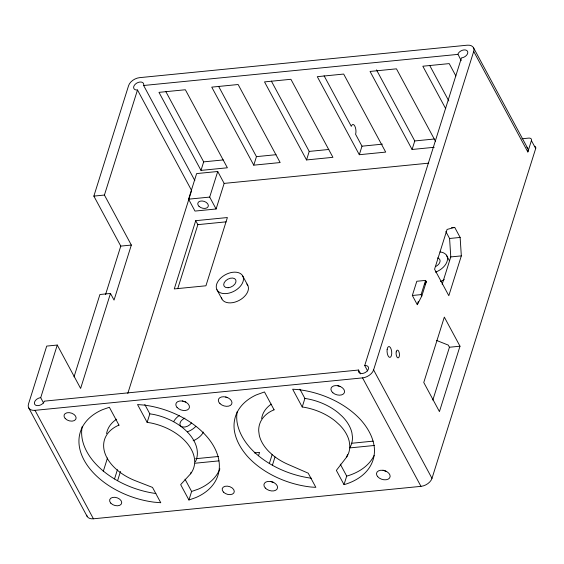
<?xml version="1.0" encoding="UTF-8"?>
<svg xmlns="http://www.w3.org/2000/svg" width="564" height="564" viewBox="0 0 564 564"><rect width="100%" height="100%" fill="white"/><g stroke="black" fill="none" stroke-linecap="round" stroke-linejoin="round"><path stroke-width="0.85" d="M461.155 60.574L457.905 54.059A5.457 3.483 -28.3 0 1 463.946 49.928A5.457 3.483 -28.3 0 1 467.732 53.058A5.457 3.483 -28.3 0 1 462.353 57.739L461.472 57.859L364.718 365.55L367.629 370.964M105.581 294.45L120.781 246.101L93.857 196.103L128.592 85.629A9.75 6.211 -28.3 0 1 139.618 77.649L467.154 45.205A9.75 6.211 -28.3 0 1 473.711 51.437L527.841 151.963L531.415 140.591A3.899 2.489 -28.3 0 0 528.792 138.095L521.954 138.772M43.625 403.098L40.714 397.683L57.26 345.048L46.706 346.092L28.468 404.099A9.75 6.211 -28.3 0 0 35.024 410.338L93.427 518.795L420.963 486.351A9.75 6.211 -28.3 0 0 431.989 478.371L535.687 148.529A3.899 2.489 -28.3 0 0 534.7 146.238M74.025 376.872L99.92 294.507L110.481 293.463L114.041 300.076L131.334 245.051L104.418 195.052L137.489 89.986A5.457 3.483 -28.3 0 1 133.76 86.532A5.457 3.483 -28.3 0 1 139.907 82.034A5.457 3.483 -28.3 0 1 143.63 85.488L194.848 180.6M110.481 293.463L80.617 388.434L57.26 345.048M188.58 199.177L196.624 173.585L217.732 171.491L224.148 183.399L216.097 208.99L194.989 211.077L188.58 199.177L209.688 197.083L217.732 171.491M103.275 471.377L107.491 457.968M127.802 393.404L191.351 191.344M200.995 170.398L158.977 92.355L185.359 89.746L227.384 167.783L200.995 170.398L203.674 161.868L165.816 91.551M114.527 478.949L117.432 469.713M195.722 220.679L174.269 288.923L205.93 285.786L227.384 217.542L195.722 220.679L197.858 224.648L177.709 288.733M117.601 480.662L120.499 471.426M147.141 422.38L137.538 404.543L144.264 405.107A72.136 46.509 17.5 0 1 213.904 446.596A72.136 46.509 17.5 0 1 195.666 497.638L188.933 499.993L180.663 484.631L190.597 473.795A46.791 30.167 17.5 0 0 150.736 422.937L147.141 422.38L149.827 413.849L144.814 404.543M253.765 165.167L211.747 87.131L238.135 84.515L280.153 162.552L253.765 165.167L256.451 156.637L218.592 86.327M190.597 473.795L191.083 472.244M188.933 499.993L191.619 491.463L184.999 479.174M306.541 159.943L264.516 81.9L290.904 79.284L332.922 157.328L306.541 159.943L309.22 151.413L271.362 81.096M258.502 455.747L259.56 452.384L254.301 452.906M359.31 154.712L317.292 76.676L343.673 74.06L385.698 152.097L359.31 154.712L361.989 146.182L355.581 134.274A5.852 2.467 84.3 0 0 354.784 126.047A5.852 2.467 84.3 0 0 351.309 126.343L324.096 75.802M269.31 463.615L272.208 454.387M272.377 465.335L275.013 456.939M302.219 406.989L292.646 389.209L297.348 389.512A72.136 46.509 17.5 0 1 361.312 420.511C367.587 427.759 372.607 436.339 374.122 445.92A72.136 46.509 17.5 0 1 345.154 484.335L344.012 484.61L336.363 470.397L346.754 456.896A46.791 30.167 17.5 0 0 349.772 445.518L349.229 441.379A46.791 30.167 17.5 0 0 339.648 425.03L335.608 421.343A46.791 30.167 17.5 0 0 303.065 407.088L302.219 406.989L304.898 398.459L299.907 389.181M434.209 147.289L412.08 149.481L414.766 140.951L376.484 69.865M35.024 410.338L362.56 377.887A9.75 6.211 -28.3 0 0 373.594 369.906L473.711 51.437M346.754 456.896L347.487 454.57M344.012 484.61L346.698 476.079L340.247 464.109M412.333 295.487L416.803 281.267L425.594 280.393L426.306 281.718L421.837 295.938L417.289 304.687L412.333 295.487L421.125 294.612L425.594 280.393M417.289 304.687L418.34 301.345M442.169 284.291L450.777 256.923L449.579 238.487L445.828 231.529M461.331 255.88L448.817 295.684L434.569 269.232L447.083 229.421L454.718 227.391L460.132 237.444L461.331 255.88L450.777 256.923M432.835 400.066L449.438 347.248L448.281 345.097L436.501 340.416M459.998 346.197L439.434 411.6L423.768 382.498L444.326 317.102L459.998 346.197L449.438 347.248M424.791 284.637L426.306 281.718M191.619 491.463L198.345 489.108A72.136 46.509 17.5 0 0 219.897 468.853M346.698 476.079L347.833 475.804A72.136 46.509 17.5 0 0 374.122 455.465M40.714 397.683L39.903 397.782A5.457 3.483 -28.3 0 0 34.46 402.421A5.457 3.483 -28.3 0 0 38.162 405.622A5.457 3.483 -28.3 0 0 44.246 401.54L44.352 401.152L358.556 370.033A5.457 3.483 -28.3 0 0 362.25 373.509A5.457 3.483 -28.3 0 0 368.412 369.032A5.457 3.483 -28.3 0 0 364.718 365.55M143.63 85.488L457.82 54.391M203.674 161.868L223.252 159.929M256.451 156.637L276.029 154.698M309.22 151.413L328.798 149.474M361.989 146.182L382.42 144.158M414.766 140.951L434.336 139.012M93.857 196.103L104.418 195.052M224.148 183.399L428.725 163.151M197.858 224.648L226.101 221.849M120.781 246.101L131.334 245.051M451.475 227.708L454.718 227.391M449.579 238.487L460.132 237.444M195.595 458.722L218.374 456.466M351.252 443.304L373.156 441.14M195.243 463.213L218.902 460.873M350.025 447.886L374.559 445.454M304.898 398.459L305.751 398.558A46.791 30.167 17.5 0 1 338.287 412.813L342.334 416.5A46.791 30.167 17.5 0 1 351.915 432.849L352.458 436.987A46.791 30.167 17.5 0 1 349.849 447.682M149.827 413.849L153.415 414.406A46.791 30.167 17.5 0 1 195.391 461.853M531.415 140.591L535.687 148.529M473.471 47.637L527.601 148.163M455.874 75.964L449.219 63.605L422.831 66.214L445.715 108.711M429.676 65.41L448.81 100.956M435.556 141.458L396.45 68.829L370.062 71.445L412.08 149.481M446.406 255.139L449.318 260.54M421.125 294.612L421.837 295.938M373.594 369.906L431.989 478.371M358.556 370.033L360.636 373.897M362.56 377.887L420.963 486.351M209.688 197.083L216.097 208.99M242.809 276.106A14.622 9.32 -28.3 0 1 227.01 293.499A14.622 9.32 -28.3 0 1 219.756 279.074A14.622 9.32 -28.3 0 1 242.809 276.106L247.793 285.37M137.489 89.986L191.612 190.512M216.907 289.677L221.892 298.934M28.708 407.906L87.11 516.363M526.846 147.19A9.75 6.211 -28.3 0 1 527.841 151.963M93.427 518.795A9.75 6.211 -28.3 0 1 86.68 515.214M203.449 432.052A14.622 9.32 -28.3 0 1 193.177 440.759M246.87 284.023A14.622 9.32 -28.3 0 1 239.03 300.478A14.622 9.32 -28.3 0 1 221.363 297.39M444.284 279.589A14.622 9.32 -28.3 0 1 440.47 281.429M191.436 422.908A6.627 4.223 -28.3 0 1 181.044 426.306A6.627 4.223 -28.3 0 1 184.914 418.093M437.452 257.945A6.627 4.223 -28.3 0 1 439.983 261.731A6.627 4.223 -28.3 0 1 435.5 266.61M440.019 251.981A14.622 9.32 -28.3 0 1 447.315 260.582A14.622 9.32 -28.3 0 1 435.486 272.172M195.8 426.426A14.622 9.32 -28.3 0 1 187.41 431.798M173.649 421.653A14.622 9.32 -28.3 0 1 179.451 415.358M185.859 401.928A7.022 4.526 17.5 0 1 182.383 400.87M227.348 397.549A7.022 4.526 17.5 0 1 225.607 396.993M340.346 386.481A7.022 4.526 17.5 0 1 337.469 385.515M385.931 471.13A7.022 4.526 17.5 0 1 383.048 470.164M273.674 482.34A7.022 4.526 17.5 0 1 270.762 481.459M311.328 478.209A72.136 46.509 17.5 0 1 249.859 447.513C243.542 440.287 238.614 431.664 237.049 422.105A72.136 46.509 17.5 0 1 237.268 411.445M261.633 418.502A46.791 30.167 17.5 0 1 271.291 404.155M155.883 493.521A72.136 46.509 17.5 0 1 82.266 426.342M106.575 433.61A46.791 30.167 17.5 0 1 116.685 419.186M274.09 409.809L271.221 411.107A46.791 30.167 17.5 0 0 258.714 431.044L259.257 435.175A46.791 30.167 17.5 0 0 268.838 451.524L272.877 455.219A46.791 30.167 17.5 0 0 287.901 464.327L308.212 473.182L315.84 487.345L311.138 487.042A72.136 46.509 17.5 0 1 247.173 456.043C240.898 448.796 235.879 440.216 234.363 430.635A72.136 46.509 17.5 0 1 256.232 394.934L264.474 391.945L274.09 409.809M118.983 425.143L118.087 425.489A46.791 30.167 17.5 0 0 135.839 480.923L152.513 487.416L160.761 502.728L154.035 502.164A72.136 46.509 17.5 0 1 84.388 460.675A72.136 46.509 17.5 0 1 102.634 409.633L109.367 407.271L118.983 425.143M228.131 287.746A6.627 4.223 -28.3 0 0 235.851 280.104A6.627 4.223 -28.3 0 0 225.593 280.83A6.627 4.223 -28.3 0 0 228.131 287.746M387.151 349.327A5.457 2.305 84.3 0 0 389.872 357.393A5.457 2.305 84.3 0 0 391.141 349.144A5.457 2.305 84.3 0 0 387.151 349.327M396.217 351.851A3.899 1.643 84.3 0 0 397.972 357.879A3.899 1.643 84.3 0 0 399.108 352.288A3.899 1.643 84.3 0 0 396.217 351.851M199.022 206.353A5.457 3.518 17.5 0 0 208.067 206.791A5.457 3.518 17.5 0 0 202.06 200.981A5.457 3.518 17.5 0 0 199.022 206.353M332.859 392.763A7.022 4.526 17.5 0 0 344.322 392.791A7.022 4.526 17.5 0 0 336.045 385.572A7.022 4.526 17.5 0 0 332.859 392.763M377.683 476.658A7.022 4.526 17.5 0 0 389.484 478.124A7.022 4.526 17.5 0 0 382.801 470.298A7.022 4.526 17.5 0 0 377.683 476.658M265.291 488.022A7.022 4.526 17.5 0 0 277.037 489.108A7.022 4.526 17.5 0 0 269.909 481.416A7.022 4.526 17.5 0 0 265.291 488.022M219.995 403.655A7.022 4.526 17.5 0 0 231.614 404.191A7.022 4.526 17.5 0 0 223.88 396.739A7.022 4.526 17.5 0 0 219.995 403.655M223.45 492.09A6.239 4.026 17.5 0 0 233.863 492.915A6.239 4.026 17.5 0 0 227.37 486.14A6.239 4.026 17.5 0 0 223.45 492.09M177.011 407.363A7.022 4.526 17.5 0 0 188.813 408.822A7.022 4.526 17.5 0 0 182.123 401.004A7.022 4.526 17.5 0 0 177.011 407.363M65.22 418.516A6.239 4.026 17.5 0 0 75.661 419.482A6.239 4.026 17.5 0 0 69.323 412.651A6.239 4.026 17.5 0 0 65.22 418.516M110.805 503.173A6.239 4.026 17.5 0 0 121.239 504.138A6.239 4.026 17.5 0 0 114.908 497.307A6.239 4.026 17.5 0 0 110.805 503.173"/></g></svg>
